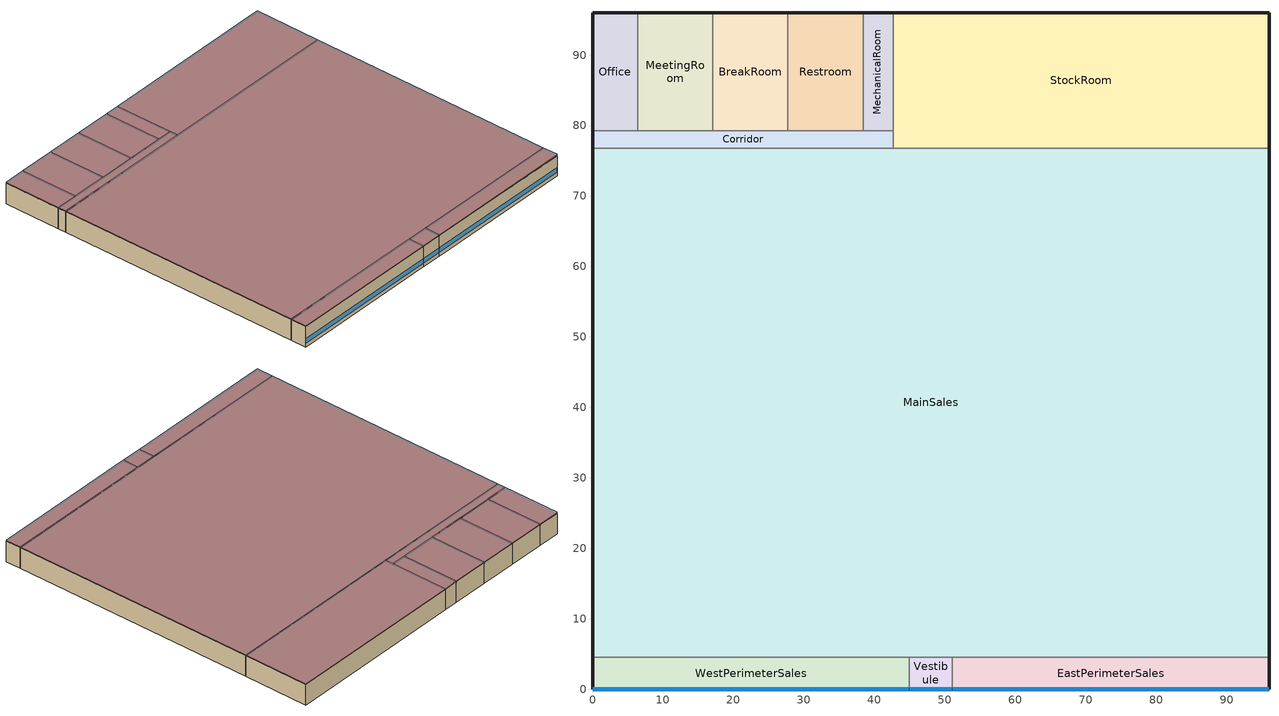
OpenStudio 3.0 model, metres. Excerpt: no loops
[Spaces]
Office
 floor ground: 6.4,96.01 6.4,79.25 0,79.25 0,96.01 z0
 wall outside: 6.4,96.01 0,96.01 0,79.25 z0:6.1
 wall to MeetingRoom: 6.4,79.25 6.4,96.01 z0:6.1
 wall to Corridor: 0,79.25 6.4,79.25 z0:6.1
 roof outside: 6.4,79.25 6.4,96.01 0,96.01 0,79.25 z6.1
BreakRoom
 floor ground: 27.74,96.01 27.74,79.25 17.07,79.25 17.07,96.01 z0
 wall outside: 27.74,96.01 17.07,96.01 z0:6.1
 wall to Corridor: 17.07,79.25 27.74,79.25 z0:6.1
 wall to MeetingRoom: 17.07,96.01 17.07,79.25 z0:6.1
 wall to Restroom: 27.74,79.25 27.74,96.01 z0:6.1
 roof outside: 27.74,79.25 27.74,96.01 17.07,96.01 17.07,79.25 z6.1
WestPerimeterSales
 floor ground: 44.96,4.57 44.96,0 0,0 0,4.57 z0
 wall outside: 0,4.57 0,0 44.96,0 z0:6.1
 wall to MainSales: 44.96,4.57 0,4.57 z0:6.1
 wall to Vestibule: 44.96,0 44.96,4.57 z0:6.1
 window: 0.05,0 44.91,0 z1.1:2.45
 roof outside: 44.96,0 44.96,4.57 0,4.57 0,0 z6.1
Corridor
 floor ground: 42.67,79.25 42.67,76.81 0,76.81 0,79.25 z0
 wall outside: 0,79.25 0,76.81 z0:6.1
 wall to StockRoom: 42.67,76.81 42.67,79.25 z0:6.1
 wall to MainSales: 0,76.81 42.67,76.81 z0:6.1
 wall to MeetingRoom: 17.07,79.25 6.4,79.25 z0:6.1
 wall to Restroom: 38.4,79.25 27.74,79.25 z0:6.1
 wall to MechanicalRoom: 42.67,79.25 38.4,79.25 z0:6.1
 roof outside: 42.67,76.81 42.67,79.25 0,79.25 0,76.81 z6.1
EastPerimeterSales
 floor ground: 96.01,4.57 96.01,0 51.05,0 51.05,4.57 z0
 wall outside: 51.05,0 96.01,0 96.01,4.57 z0:6.1
 wall to MainSales: 96.01,4.57 51.05,4.57 z0:6.1
 wall to Vestibule: 51.05,4.57 51.05,0 z0:6.1
 window: 51.1,0 95.96,0 z1.1:2.45
 roof outside: 96.01,0 96.01,4.57 51.05,4.57 51.05,0 z6.1
Vestibule
 floor ground: 51.05,4.57 51.05,0 44.96,0 44.96,4.57 z0
 wall outside: 44.96,0 51.05,0 z0:6.1
 wall to MainSales: 51.05,4.57 44.96,4.57 z0:6.1
 window: 45.01,0 51,0 z1.1:2.45
 roof outside: 51.05,0 51.05,4.57 44.96,4.57 44.96,0 z6.1
StockRoom
 floor ground: 96.01,96.01 96.01,76.81 42.67,76.81 42.67,96.01 z0
 wall outside: 96.01,76.81 96.01,96.01 42.67,96.01 z0:6.1
 wall to MechanicalRoom: 42.67,96.01 42.67,79.25 z0:6.1
 wall to MainSales: 42.67,76.81 96.01,76.81 z0:6.1
 roof outside: 96.01,76.81 96.01,96.01 42.67,96.01 42.67,76.81 z6.1
MainSales
 floor ground: 96.01,76.81 96.01,4.57 0,4.57 0,76.81 z0
 wall outside: 96.01,4.57 96.01,76.81 / 0,76.81 0,4.57 z0:6.1
 roof outside: 96.01,4.57 96.01,76.81 0,76.81 0,4.57 z6.1
MeetingRoom
 floor ground: 17.07,96.01 17.07,79.25 6.4,79.25 6.4,96.01 z0
 wall outside: 17.07,96.01 6.4,96.01 z0:6.1
 roof outside: 17.07,79.25 17.07,96.01 6.4,96.01 6.4,79.25 z6.1
Restroom
 floor ground: 38.4,96.01 38.4,79.25 27.74,79.25 27.74,96.01 z0
 wall outside: 38.4,96.01 27.74,96.01 z0:6.1
 wall to MechanicalRoom: 38.4,79.25 38.4,96.01 z0:6.1
 roof outside: 38.4,79.25 38.4,96.01 27.74,96.01 27.74,79.25 z6.1
MechanicalRoom
 floor ground: 42.67,96.01 42.67,79.25 38.4,79.25 38.4,96.01 z0
 wall outside: 42.67,96.01 38.4,96.01 z0:6.1
 roof outside: 42.67,79.25 42.67,96.01 38.4,96.01 38.4,79.25 z6.1
shading: 6.4,79.25 6.4,96.01 0,96.01 0,79.25 z6.4; 27.74,79.25 27.74,96.01 17.07,96.01 17.07,79.25 z6.4; 44.96,0 44.96,4.57 0,4.57 0,0 z6.4; 96.01,4.57 96.01,76.81 0,76.81 0,4.57 z6.4; 51.05,0 51.05,4.57 44.96,4.57 44.96,0 z6.4; 42.67,76.81 42.67,79.25 0,79.25 0,76.81 z6.4; 96.01,0 96.01,4.57 51.05,4.57 51.05,0 z6.4; 17.07,79.25 17.07,96.01 6.4,96.01 6.4,79.25 z6.4; 96.01,76.81 96.01,96.01 42.67,96.01 42.67,76.81 z6.4; 38.4,79.25 38.4,96.01 27.74,96.01 27.74,79.25 z6.4; 42.67,79.25 42.67,96.01 38.4,96.01 38.4,79.25 z6.4
[Site]
Atlanta Hartsfield Intl Ap_GA_USA: Latitude {deg}=33.63; Longitude {deg}=-84.43; Time Zone {hr}=-5; Elevation {m}=308; Terrain=City
[Building]
Retail_100k_Baseline: North Axis {deg}=0; Default Construction Set=Res NREL ZNE Ready 2017 - Retail - ASHRAE 169-2013-3A; Standards Building Type=Retail
[ClimateZones]
Climate Zone Institution Name 1=ASHRAE; Climate Zone Document Name 1=ANSI/ASHRAE Standard 169; Climate Zone Document Year 1=2006; Climate Zone Value 1=3A; Climate Zone Institution Name 2=CEC; Climate Zone Document Name 2=California Climate Zone Descriptions; Climate Zone Document Year 2=1995
[Site:WaterMainsTemperature]
Calculation Method=Correlation; Annual Average Outdoor Air Temperature {C}=16.6; Maximum Difference In Monthly Average Outdoor Air Temperatures {deltaC}=22.5
[SizingPeriod:DesignDay] Barometric Pressure {Pa}=97679; Sky Clearness=0; Rain Indicator=0; Snow Indicator=0; Day of Month=21; Daylight Saving Time Indicator=0; Humidity Indicating Type=Wetbulb; Dry-Bulb Temperature Range Modifier Type=DefaultMultipliers
Name | Maximum Dry-Bulb Temperature {C} | Daily Dry-Bulb Temperature Range {deltaC} | Humidity Indicating Conditions at Maximum Dry-Bulb | Wind Speed {m/s} | Wind Direction {deg} | Month | Day Type | Solar Model Indicator | ASHRAE Taub | ASHRAE Taud
Atlanta Hartsfield Intl Ap Ann Clg .4% Condns DB=>MWB 1 | 34.4 | 9.5 | 23.5 | 4 | 300 | 7 | SummerDesignDay | ASHRAETau | 0.556 | 1.779
Atlanta Hartsfield Intl Ap Ann Clg .4% Condns WB=>MDB 1 | 31.2 | 9.5 | 25.1 | 4 | 300 | 7 | SummerDesignDay | ASHRAETau | 0.556 | 1.779
Atlanta Hartsfield Intl Ap Ann Htg 99.6% Condns DB 1 | -6.3 | 0 | -6.3 | 5.3 | 320 | 1 | WinterDesignDay | ASHRAEClearSky
[Site:GroundTemperature:BuildingSurface]
19.527, 19.502, 19.536, 19.598, 20.002, 21.64, 22.225, 22.375, 21.449, 20.121, 19.802, 19.633
[DefaultConstructionSet]
Res NREL ZNE Ready 2017 - Retail - ASHRAE 169-2013-3A: Default Exterior Surface Constructions=Default Surface Constructions 1; Default Interior Surface Constructions=Default Surface Constructions 2; Default Ground Contact Surface Constructions=Default Surface Constructions 3; Default Exterior SubSurface Constructions=Default Sub Surface Constructions 1; Default Interior SubSurface Constructions=Default Sub Surface Constructions 2; Interior Partition Construction=Typical Interior Partition
[DefaultSurfaceConstructions]
Name | Wall Construction | Roof Ceiling Construction | Floor Construction
Default Surface Constructions 1 | Typical Insulated Steel Framed Exterior Wall R-12.99 | Typical IEAD Roof R-25.64
Default Surface Constructions 2 | Typical Interior Wall | Typical Interior Ceiling | Typical Interior Floor
Default Surface Constructions 3 |  |  | Typical Insulated Carpeted 8in Slab Floor
[Construction]
Typical Insulated Steel Framed Exterior Wall R-12.99: 25mm Stucco, 5/8 in. Gypsum Board, Typical Insulation R-10.81, 5/8 in. Gypsum Board
Typical IEAD Roof R-25.64: Roof Membrane, Typical Insulation R-24.52, Metal Roof Surface
Typical Interior Floor: 100mm Normalweight concrete floor, CP02 CARPET PAD
Typical Interior Wall: G01 13mm gypsum board, G01 13mm gypsum board
Typical Interior Ceiling: CP02 CARPET PAD, 100mm Normalweight concrete floor
Typical Insulated Carpeted 8in Slab Floor: 8 in. Normalweight Concrete Floor, Typical Carpet Pad
U 0.42 SHGC 0.25 Simple Glazing Window U-0.42 SHGC 0.25: U 0.42 SHGC 0.25 Simple Glazing U-0.65 SHGC 0.25
U 0.54 SHGC 0.23 Simple Glazing Window U-0.54 SHGC 0.23: U 0.54 SHGC 0.23 Simple Glazing U-1.0 SHGC 0.23
Typical Insulated Metal Door R-2.7: F08 Metal surface, Typical Insulation R-1.85
Typical Overhead Door R-2.7: Typical Insulation R-1.85 1
Typical Interior Window: Clear 3mm
Typical Interior Door; Typical Interior Partition: G05 25mm wood
InteriorFurnishings 1: Std Wood 6inch 1
[Material]
Name | Roughness | Thickness {m} | Conductivity {W/m-K} | Density {kg/m3} | Specific Heat {J/kg-K} | Thermal Absorptance | Solar Absorptance | Visible Absorptance
25mm Stucco | Smooth | 0.0254 | 0.72 | 1856 | 840 | 0.9 | 0.7 | 0.7
5/8 in. Gypsum Board | MediumSmooth | 0.0159 | 0.16 | 800 | 1090 | 0.9 | 0.7 | 0.7
Roof Membrane | VeryRough | 0.0095 | 0.16 | 1121.29 | 1460 | 0.9 | 0.7 | 0.7
Metal Roof Surface; F08 Metal surface | Smooth | 0.0008 | 45.28 | 7824 | 500 | 0.9 | 0.7 | 0.7
100mm Normalweight concrete floor | MediumRough | 0.1016 | 2.31045 | 2322 | 832.557 |  | 0 | 0
G01 13mm gypsum board | Smooth | 0.0127 | 0.160031 | 800.001 | 1090.73 | 0.9 | 0.7 | 0.5
8 in. Normalweight Concrete Floor | MediumRough | 0.2032 | 2.31 | 2322 | 832 | 0.9 | 0.7 | 0.7
G05 25mm wood | MediumSmooth | 0.0254 | 0.15 | 608 | 1630 | 0.9 | 0.5 | 0.5
Std Wood 6inch 1 | MediumSmooth | 0.15 | 0.12 | 540 | 1210 | 0.9 | 0.7 | 0.7
[Material:NoMass] Roughness=Smooth; Thermal Absorptance=0.9; Solar Absorptance=0.7
Name | Thermal Resistance {m2-K/W} | Visible Absorptance
Typical Insulation R-10.81 | 1.90342 | 0.7
Typical Insulation R-24.52 | 4.31889 | 0.7
CP02 CARPET PAD; Typical Carpet Pad | 0.21648 | 0.8
Typical Insulation R-1.85 | 0.326262 | 0.7
Typical Insulation R-1.85 1 | 0.32628 | 0.7
[DefaultSubSurfaceConstructions]
Name | Fixed Window Construction | Operable Window Construction | Door Construction | Overhead Door Construction | Tubular Daylight Dome Construction | Tubular Daylight Diffuser Construction
Default Sub Surface Constructions 1 | U 0.42 SHGC 0.25 Simple Glazing Window U-0.42 SHGC 0.25 | U 0.54 SHGC 0.23 Simple Glazing Window U-0.54 SHGC 0.23 | Typical Insulated Metal Door R-2.7 | Typical Overhead Door R-2.7 | Typical Interior Window | Typical Interior Window
Default Sub Surface Constructions 2 | Typical Interior Window | Typical Interior Window | Typical Interior Door
[WindowMaterial:SimpleGlazingSystem]
Name | U-Factor {W/m2-K} | Solar Heat Gain Coefficient | Visible Transmittance
U 0.42 SHGC 0.25 Simple Glazing U-0.65 SHGC 0.25 | 3.70897 | 0.25 | 0.275
U 0.54 SHGC 0.23 Simple Glazing U-1.0 SHGC 0.23 | 5.66777 | 0.23 | 0.253
[WindowMaterial:Glazing]
Clear 3mm: Optical Data Type=SpectralAverage; Thickness {m}=0.003; Solar Transmittance at Normal Incidence=0.837; Front Side Solar Reflectance at Normal Incidence=0.075; Back Side Solar Reflectance at Normal Incidence=0.075; Visible Transmittance at Normal Incidence=0.898; Front Side Visible Reflectance at Normal Incidence=0.081; Back Side Visible Reflectance at Normal Incidence=0.081; Infrared Transmittance at Normal Incidence=0; Front Side Infrared Hemispherical Emissivity=0.84; Back Side Infrared Hemispherical Emissivity=0.84; Conductivity {W/m-K}=0.9; Dirt Correction Factor for Solar and Visible Transmittance=1; Solar Diffusing=No
[ThermalZone] Multiplier=1; Use Ideal Air Loads=No
Name | Volume {m3} | Thermostat | Primary Daylighting Control | Fraction of Zone Controlled by Primary Daylighting Control | Secondary Daylighting Control | Fraction of Zone Controlled by Secondary Daylighting Control
Office Thermal Zone | 654.1192 | Closed_Office - NREL ZNE Ready 2017 Thermostat
BreakRoom Thermal Zone | 1090.2 | Break_Room - NREL ZNE Ready 2017 Thermostat
WestPerimeterSales Thermal Zone | 1253.02 | Point_of_Sale - NREL ZNE Ready 2017 Thermostat | WestPerimeterSales Daylt Sensor 1 | 0.537 | WestPerimeterSales Daylt Sensor 2 | 0.462
Corridor Thermal Zone | 634.2974 | Back_Space - NREL ZNE Ready 2017 Thermostat 1
EastPerimeterSales Thermal Zone | 1253.02 | Front_Retail - NREL ZNE Ready 2017 Thermostat | EastPerimeterSales Daylt Sensor 1 | 0.537 | EastPerimeterSales Daylt Sensor 2 | 0.462
Vestibule Thermal Zone | 169.9011 | Entry - NREL ZNE Ready 2017 Thermostat
StockRoom Thermal Zone | 6243.86 | Back_Space - NREL ZNE Ready 2017 Thermostat
MainSales Thermal Zone | 42279.9 | Core_Retail - NREL ZNE Ready 2017 Thermostat
MeetingRoom Thermal Zone | 1090.2 | Conference - NREL ZNE Ready 2017 Thermostat
Restroom Thermal Zone | 1090.2 | Office_Restroom - NREL ZNE Ready 2017 Thermostat
MechanicalRoom Thermal Zone | 436.0794 | Mechanical_Room - NREL ZNE Ready 2017 Thermostat
[Space] Building Story=Building Story 1
Name | Space Type | Thermal Zone
Office | Closed_Office - NREL ZNE Ready 2017 | Office Thermal Zone
BreakRoom | Break_Room - NREL ZNE Ready 2017 | BreakRoom Thermal Zone
WestPerimeterSales | Point_of_Sale - NREL ZNE Ready 2017 | WestPerimeterSales Thermal Zone
Corridor | Back_Space - NREL ZNE Ready 2017 | Corridor Thermal Zone
EastPerimeterSales | Front_Retail - NREL ZNE Ready 2017 | EastPerimeterSales Thermal Zone
Vestibule | Entry - NREL ZNE Ready 2017 | Vestibule Thermal Zone
StockRoom | Back_Space - NREL ZNE Ready 2017 | StockRoom Thermal Zone
MainSales | Core_Retail - NREL ZNE Ready 2017 | MainSales Thermal Zone
MeetingRoom | Conference - NREL ZNE Ready 2017 | MeetingRoom Thermal Zone
Restroom | Office_Restroom - NREL ZNE Ready 2017 | Restroom Thermal Zone
MechanicalRoom | Mechanical_Room - NREL ZNE Ready 2017 | MechanicalRoom Thermal Zone
[SpaceType] Standards Template=90.1-2013
Name | Default Schedule Set | Design Specification Outdoor Air Object | Standards Building Type | Standards Space Type
Core_Retail - NREL ZNE Ready 2017 | Core_Retail Schedule Set | Core_Retail Ventilation | Retail | Core_Retail
Entry - NREL ZNE Ready 2017 | Entry Schedule Set | Entry Ventilation | Retail | Entry
Front_Retail - NREL ZNE Ready 2017 | Front_Retail Schedule Set | Front_Retail Ventilation | Retail | Front_Retail
Point_of_Sale - NREL ZNE Ready 2017 | Point_of_Sale Schedule Set | Point_of_Sale Ventilation | Retail | Point_of_Sale
Back_Space - NREL ZNE Ready 2017 | Back_Space Schedule Set | Back_Space Ventilation | Retail | Back_Space
Break_Room - NREL ZNE Ready 2017 | Break_Room Schedule Set | Break_Room Ventilation | Office | BreakRoom
Closed_Office - NREL ZNE Ready 2017 | Closed_Office Schedule Set | Closed_Office Ventilation | Office | ClosedOffice
Conference - NREL ZNE Ready 2017 | Conference Schedule Set | Conference Ventilation | Office | Conference
Office_Restroom - NREL ZNE Ready 2017 | Office_Restroom Schedule Set | Office_Restroom Ventilation | Office | Restroom
Mechanical_Room - NREL ZNE Ready 2017 | Mechanical_Room Schedule Set | Mechanical_Room Ventilation | Office | Elec/MechRoom
[BuildingStory]
Building Story 1: Nominal Z Coordinate {m}=0
[People:Definition] Number of People Calculation Method=People/Area; Fraction Radiant=0.3
Name | People per Space Floor Area {person/m2}
Front_Retail People Definition; Back_Space People Definition; Core_Retail People Definition; Entry People Definition; Point_of_Sale People Definition | 0.161459
Closed_Office People Definition | 0.0511286
Break_Room People Definition; Conference People Definition | 0.538196
Office_Restroom People Definition | 0.107639
[People] Work Efficiency Schedule=Work Efficiency Schedule; Clothing Insulation Schedule=Clothing Schedule; Air Velocity Schedule=Air Velocity Schedule; Multiplier=1
Name | People Definition | Space or SpaceType
Front_Retail People | Front_Retail People Definition | Front_Retail - NREL ZNE Ready 2017
Back_Space People | Back_Space People Definition | Back_Space - NREL ZNE Ready 2017
Core_Retail People | Core_Retail People Definition | Core_Retail - NREL ZNE Ready 2017
Closed_Office People | Closed_Office People Definition | Closed_Office - NREL ZNE Ready 2017
Entry People | Entry People Definition | Entry - NREL ZNE Ready 2017
Point_of_Sale People | Point_of_Sale People Definition | Point_of_Sale - NREL ZNE Ready 2017
Break_Room People | Break_Room People Definition | Break_Room - NREL ZNE Ready 2017
Office_Restroom People | Office_Restroom People Definition | Office_Restroom - NREL ZNE Ready 2017
Conference People | Conference People Definition | Conference - NREL ZNE Ready 2017
[Lights:Definition] Design Level Calculation Method=Watts/Area; Fraction Visible=0.2
Name | Watts per Space Floor Area {W/m2} | Fraction Radiant | Return Air Fraction
Front_Retail Lights Definition; Core_Retail Lights Definition; Point_of_Sale Lights Definition | 5.38196 | 0.7 | 0
Back_Space Lights Definition | 3.22917 | 0.7 | 0
Closed_Office Lights Definition; Conference Lights Definition | 3.22917 | 0.4 | 0.4
Entry Lights Definition | 4.30556 | 0.7 | 0
Break_Room Lights Definition | 5.92015 | 0.4 | 0.4
Office_Restroom Lights Definition | 4.30556 | 0.4 | 0.4
Mechanical_Room Lights Definition | 3.44445 | 0.4 | 0.4
[Lights]
Name | Lights Definition | Space or SpaceType | Fraction Replaceable
Front_Retail Lights | Front_Retail Lights Definition | Front_Retail - NREL ZNE Ready 2017 | 1
Back_Space Lights | Back_Space Lights Definition | Back_Space - NREL ZNE Ready 2017 | 0
Core_Retail Lights | Core_Retail Lights Definition | Core_Retail - NREL ZNE Ready 2017 | 1
Closed_Office Lights | Closed_Office Lights Definition | Closed_Office - NREL ZNE Ready 2017 | 0
Entry Lights | Entry Lights Definition | Entry - NREL ZNE Ready 2017 | 0
Point_of_Sale Lights | Point_of_Sale Lights Definition | Point_of_Sale - NREL ZNE Ready 2017 | 1
Break_Room Lights | Break_Room Lights Definition | Break_Room - NREL ZNE Ready 2017 | 0
Office_Restroom Lights | Office_Restroom Lights Definition | Office_Restroom - NREL ZNE Ready 2017 | 0
Conference Lights | Conference Lights Definition | Conference - NREL ZNE Ready 2017 | 0
Mechanical_Room Lights | Mechanical_Room Lights Definition | Mechanical_Room - NREL ZNE Ready 2017 | 0
[ElectricEquipment:Definition] Design Level Calculation Method=Watts/Area; Fraction Latent=0; Fraction Radiant=0.5; Fraction Lost=0
Name | Watts per Space Floor Area {W/m2}
Front_Retail Elec Equip Definition; Core_Retail Elec Equip Definition; Entry Elec Equip Definition | 3.22917
Back_Space Elec Equip Definition | 8.07293
Closed_Office Elec Equip Definition | 6.8889
Point_of_Sale Elec Equip Definition | 21.5278
Break_Room Elec Equip Definition | 48.007
Office_Restroom Elec Equip Definition | 0.753474
Conference Elec Equip Definition | 3.98265
Mechanical_Room Elec Equip Definition | 2.90626
[ElectricEquipment]
Name | Electric Equipment Definition | Space or SpaceType
Front_Retail Elec Equip | Front_Retail Elec Equip Definition | Front_Retail - NREL ZNE Ready 2017
Back_Space Elec Equip | Back_Space Elec Equip Definition | Back_Space - NREL ZNE Ready 2017
Core_Retail Elec Equip | Core_Retail Elec Equip Definition | Core_Retail - NREL ZNE Ready 2017
Closed_Office Elec Equip | Closed_Office Elec Equip Definition | Closed_Office - NREL ZNE Ready 2017
Entry Elec Equip | Entry Elec Equip Definition | Entry - NREL ZNE Ready 2017
Point_of_Sale Elec Equip | Point_of_Sale Elec Equip Definition | Point_of_Sale - NREL ZNE Ready 2017
Break_Room Elec Equip | Break_Room Elec Equip Definition | Break_Room - NREL ZNE Ready 2017
Office_Restroom Elec Equip | Office_Restroom Elec Equip Definition | Office_Restroom - NREL ZNE Ready 2017
Conference Elec Equip | Conference Elec Equip Definition | Conference - NREL ZNE Ready 2017
Mechanical_Room Elec Equip | Mechanical_Room Elec Equip Definition | Mechanical_Room - NREL ZNE Ready 2017
[DesignSpecification:OutdoorAir] Outdoor Air Method=Sum
Name | Outdoor Air Flow per Person {m3/s-person} | Outdoor Air Flow per Floor Area {m3/s-m2} | Outdoor Air Flow Rate {m3/s} | Outdoor Air Flow Air Changes per Hour {1/hr}
Front_Retail Ventilation; Core_Retail Ventilation; Point_of_Sale Ventilation | 0 | 0.0011811 | 0 | 0
Back_Space Ventilation | 0 | 0.0006096 | 0 | 0
Closed_Office Ventilation | 0.00235974 | 0.0003048
Entry Ventilation | 0.00353961 | 0.0006096
Break_Room Ventilation; Conference Ventilation | 0 | 0.0015748 | 0 | 0
Office_Restroom Ventilation |  | 0.0003048
Mechanical_Room Ventilation |  | 0.0006096
[DefaultScheduleSet]
Name | Number of People Schedule | People Activity Level Schedule | Lighting Schedule | Electric Equipment Schedule | Infiltration Schedule
Front_Retail Schedule Set; Core_Retail Schedule Set; Point_of_Sale Schedule Set | RetailStandalone BLDG_OCC_SCH_2010 | RetailStandalone ACTIVITY_SCH | RetailStandalone BLDG_LIGHT_SCH_2013 | RetailStandalone BLDG_EQUIP_SCH | RetailStandalone INFIL_SCH_PNNL
Back_Space Schedule Set | RetailStandalone BLDG_OCC_SCH_2010 | RetailStandalone ACTIVITY_SCH | RetailStandalone BLDG_LIGHT_BACK_SCH_2013 | RetailStandalone BLDG_EQUIP_SCH | RetailStandalone INFIL_SCH_PNNL
Closed_Office Schedule Set; Break_Room Schedule Set; Office_Restroom Schedule Set; Conference Schedule Set; Mechanical_Room Schedule Set | OfficeLarge BLDG_OCC_SCH | OfficeMedium ACTIVITY_SCH | OfficeLarge BLDG_LIGHT_SCH_2013 | OfficeLarge BLDG_EQUIP_SCH | OfficeLarge INFIL_SCH_PNNL
Entry Schedule Set | RetailStandalone BLDG_OCC_SCH_2010 | RetailStandalone ACTIVITY_SCH | RetailStandalone BLDG_LIGHT_ENTRY_SCH_2013 | RetailStandalone BLDG_EQUIP_SCH | RetailStandalone INFIL_SCH_PNNL
[SpaceInfiltration:DesignFlowRate] Schedule=Always On Discrete; Design Flow Rate Calculation Method=Flow/ExteriorArea; Constant Term Coefficient=0; Temperature Term Coefficient=0; Velocity Term Coefficient=0.224; Velocity Squared Term Coefficient=0
Name | Space or SpaceType | Flow per Exterior Surface Area {m3/s-m2}
BreakRoom Infiltration | BreakRoom | 7.59431e-05
Corridor Infiltration | Corridor | 3.55983e-05
EastPerimeterSales Infiltration | EastPerimeterSales | 0.000169438
MainSales Infiltration | MainSales | 3.20886e-05
MechanicalRoom Infiltration | MechanicalRoom | 7.59431e-05
MeetingRoom Infiltration | MeetingRoom | 7.59431e-05
Office Infiltration | Office | 0.000161823
Restroom Infiltration | Restroom | 7.59431e-05
StockRoom Infiltration | StockRoom | 8.5878e-05
Vestibule Infiltration | Vestibule | 0.000162735
WestPerimeterSales Infiltration | WestPerimeterSales | 0.000169438
[Exterior:Lights:Definition]
Name | Design Level {W}
Parking Areas and Drives Def (W/ft^2) | 0.06
Building Facades Def (W/ft^2) | 0.05
Main Entries Def (W/ft); Other Doors Def (W/ft) | 21
[Exterior:Lights] Control Option=AstronomicalClock
Name | Exterior Lights Definition | Schedule | Multiplier
Parking Areas and Drives | Parking Areas and Drives Def (W/ft^2) | Schedule Ruleset 2 | 142217
Building Facades | Building Facades Def (W/ft^2) | Schedule Ruleset 1 | 25200
Main Entries | Main Entries Def (W/ft) | Schedule Ruleset 2 | 12.32
Other Doors | Other Doors Def (W/ft) | Schedule Ruleset 2 | 113.4273
[Daylighting:Control] Position X-Coordinate {m}=22.479; Position Z-Coordinate {m}=0.762; Lighting Control Type=Stepped; Minimum Input Power Fraction for Continuous Dimming Control=0.3; Minimum Light Output Fraction for Continuous Dimming Control=0.2; Number of Stepped Control Steps=3; Probability Lighting will be Reset When Needed in Manual Stepped Control=1; Maximum Allowable Discomfort Glare Index=22
Name | Space | Position Y-Coordinate {m} | Illuminance Setpoint {lux}
EastPerimeterSales Daylt Sensor 1 | EastPerimeterSales | 1.61997 | 550
EastPerimeterSales Daylt Sensor 2 | EastPerimeterSales | 3.264485 | 550
WestPerimeterSales Daylt Sensor 1 | WestPerimeterSales | 1.61997 | 375
WestPerimeterSales Daylt Sensor 2 | WestPerimeterSales | 3.264485 | 375
[InternalMass:Definition]
Internal Mass Definition 2: Construction=InteriorFurnishings 1; Design Level Calculation Method=SurfaceArea/Area; Surface Area per Space Floor Area=2
[ThermostatSetpoint:DualSetpoint]
Name | Heating Setpoint Temperature Schedule | Cooling Setpoint Temperature Schedule
Front_Retail - NREL ZNE Ready 2017 Thermostat; Back_Space - NREL ZNE Ready 2017 Thermostat; Back_Space - NREL ZNE Ready 2017 Thermostat 1; Point_of_Sale - NREL ZNE Ready 2017 Thermostat | RetailStandalone HTGSETP_SCH_NO_OPTIMUM | RetailStandalone CLGSETP_SCH_NO_SETBACK
Core_Retail - NREL ZNE Ready 2017 Thermostat | RetailStandalone HTGSETP_SCH_YES_OPTIMUM | RetailStandalone CLGSETP_SCH_YES_OPTIMUM
Closed_Office - NREL ZNE Ready 2017 Thermostat; Break_Room - NREL ZNE Ready 2017 Thermostat; Office_Restroom - NREL ZNE Ready 2017 Thermostat; Conference - NREL ZNE Ready 2017 Thermostat; Mechanical_Room - NREL ZNE Ready 2017 Thermostat | OfficeLarge HTGSETP_SCH_YES_OPTIMUM | OfficeLarge CLGSETP_SCH_NO_SETBACK
Entry - NREL ZNE Ready 2017 Thermostat | RetailStandalone HTGSETP_SCH_NO_OPTIMUM | RetailStandalone FRONT_ENTRY_COOLING
[AvailabilityManager:NightCycle]
Availability Manager Night Cycle 1: Applicability Schedule=Always On Discrete; Control Type=CycleOnAny; Thermostat Tolerance {deltaC}=1; Cycling Run Time {s}=3600
[HeatExchanger:AirToAir:SensibleAndLatent]
11 Zone DOAS ERV: Availability Schedule=Always On Discrete; Nominal Supply Air Flow Rate {m3/s}=autosize; Sensible Effectiveness at 100% Heating Air Flow=0.75; Latent Effectiveness at 100% Heating Air Flow=0.74; Sensible Effectiveness at 75% Heating Air Flow=0.79; Latent Effectiveness at 75% Heating Air Flow=0.79; Sensible Effectiveness at 100% Cooling Air Flow=0.75; Latent Effectiveness at 100% Cooling Air Flow=0.74; Sensible Effectiveness at 75% Cooling Air Flow=0.78; Latent Effectiveness at 75% Cooling Air Flow=0.78; Nominal Electric Power {W}=6641.25; Supply Air Outlet Temperature Control=No; Heat Exchanger Type=Rotary; Frost Control Type=ExhaustOnly; Threshold Temperature {C}=-23.3; Initial Defrost Time Fraction=0.167; Rate of Defrost Time Fraction Increase {1/K}=1.44; Economizer Lockout=Yes
[SetpointManager:OutdoorAirPretreat]
Setpoint Manager Outdoor Air Pretreat 1: Minimum Setpoint Temperature {C}=-99; Maximum Setpoint Temperature {C}=99; Minimum Setpoint Humidity Ratio {kgWater/kgDryAir}=1e-05; Maximum Setpoint Humidity Ratio {kgWater/kgDryAir}=1
[EnergyManagementSystem:Sensor]
OAT: Output Variable or Output Meter Index Key=Environment; Output Variable or Output Meter=Site Outdoor Air Drybulb Temperature
[EnergyManagementSystem:Actuator] Actuated Component Type=Schedule:Year; Actuated Component Control Type=Schedule Value
Name | Actuated Component
SYS11ZoneDOASHtgSch0 | OfficeLarge HTGSETP_SCH_YES_OPTIMUM
SYS11ZoneDOASClgSch0 | OfficeLarge CLGSETP_SCH_NO_SETBACK
SYS11ZoneDOASHtgSch1; SYS11ZoneDOASHtgSch3 | RetailStandalone HTGSETP_SCH_NO_OPTIMUM
SYS11ZoneDOASClgSch1 | RetailStandalone CLGSETP_SCH_NO_SETBACK
SYS11ZoneDOASHtgSch2 | RetailStandalone HTGSETP_SCH_YES_OPTIMUM
SYS11ZoneDOASClgSch2 | RetailStandalone CLGSETP_SCH_YES_OPTIMUM
SYS11ZoneDOASClgSch3 | RetailStandalone FRONT_ENTRY_COOLING
[EnergyManagementSystem:Program]
SYS11ZoneDOASOptimumStartProg0: IF DaylightSavings==0 && DayOfWeek>1 && Hour==5 && OAT<23.9 && OAT>1.7; SET SYS11ZoneDOASClgSch0 = 29.4; SET SYS11ZoneDOASHtgSch0 = 15.6; ELSEIF DaylightSavings==0 && DayOfWeek==1 && Hour==7 && OAT<23.9 && OAT>1.7; SET SYS11ZoneDOASClgSch0 = 29.4; SET SYS11ZoneDOASHtgSch0 = 15.6; ELSEIF DaylightSavings==1 && DayOfWeek>1 && Hour==4 && OAT<23.9 && OAT>1.7; SET SYS11ZoneDOASClgSch0 = 29.4; SET SYS11ZoneDOASHtgSch0 = 15.6; ELSEIF DaylightSavings==1 && DayOfWeek==1 && Hour==6 && OAT<23.9 && OAT>1.7; SET SYS11ZoneDOASClgSch0 = 29.4; SET SYS11ZoneDOASHtgSch0 = 15.6; ELSE; SET SYS11ZoneDOASClgSch0 = NULL; SET SYS11ZoneDOASHtgSch0 = NULL; ENDIF
SYS11ZoneDOASOptimumStartProg1: IF DaylightSavings==0 && DayOfWeek>1 && Hour==5 && OAT<23.9 && OAT>1.7; SET SYS11ZoneDOASClgSch1 = 29.4; SET SYS11ZoneDOASHtgSch1 = 15.6; ELSEIF DaylightSavings==0 && DayOfWeek==1 && Hour==7 && OAT<23.9 && OAT>1.7; SET SYS11ZoneDOASClgSch1 = 29.4; SET SYS11ZoneDOASHtgSch1 = 15.6; ELSEIF DaylightSavings==1 && DayOfWeek>1 && Hour==4 && OAT<23.9 && OAT>1.7; SET SYS11ZoneDOASClgSch1 = 29.4; SET SYS11ZoneDOASHtgSch1 = 15.6; ELSEIF DaylightSavings==1 && DayOfWeek==1 && Hour==6 && OAT<23.9 && OAT>1.7; SET SYS11ZoneDOASClgSch1 = 29.4; SET SYS11ZoneDOASHtgSch1 = 15.6; ELSE; SET SYS11ZoneDOASClgSch1 = NULL; SET SYS11ZoneDOASHtgSch1 = NULL; ENDIF
SYS11ZoneDOASOptimumStartProg2: IF DaylightSavings==0 && DayOfWeek>1 && Hour==5 && OAT<23.9 && OAT>1.7; SET SYS11ZoneDOASClgSch2 = 29.4; SET SYS11ZoneDOASHtgSch2 = 15.6; ELSEIF DaylightSavings==0 && DayOfWeek==1 && Hour==7 && OAT<23.9 && OAT>1.7; SET SYS11ZoneDOASClgSch2 = 29.4; SET SYS11ZoneDOASHtgSch2 = 15.6; ELSEIF DaylightSavings==1 && DayOfWeek>1 && Hour==4 && OAT<23.9 && OAT>1.7; SET SYS11ZoneDOASClgSch2 = 29.4; SET SYS11ZoneDOASHtgSch2 = 15.6; ELSEIF DaylightSavings==1 && DayOfWeek==1 && Hour==6 && OAT<23.9 && OAT>1.7; SET SYS11ZoneDOASClgSch2 = 29.4; SET SYS11ZoneDOASHtgSch2 = 15.6; ELSE; SET SYS11ZoneDOASClgSch2 = NULL; SET SYS11ZoneDOASHtgSch2 = NULL; ENDIF
SYS11ZoneDOASOptimumStartProg3: IF DaylightSavings==0 && DayOfWeek>1 && Hour==5 && OAT<23.9 && OAT>1.7; SET SYS11ZoneDOASClgSch3 = 29.4; SET SYS11ZoneDOASHtgSch3 = 15.6; ELSEIF DaylightSavings==0 && DayOfWeek==1 && Hour==7 && OAT<23.9 && OAT>1.7; SET SYS11ZoneDOASClgSch3 = 29.4; SET SYS11ZoneDOASHtgSch3 = 15.6; ELSEIF DaylightSavings==1 && DayOfWeek>1 && Hour==4 && OAT<23.9 && OAT>1.7; SET SYS11ZoneDOASClgSch3 = 29.4; SET SYS11ZoneDOASHtgSch3 = 15.6; ELSEIF DaylightSavings==1 && DayOfWeek==1 && Hour==6 && OAT<23.9 && OAT>1.7; SET SYS11ZoneDOASClgSch3 = 29.4; SET SYS11ZoneDOASHtgSch3 = 15.6; ELSE; SET SYS11ZoneDOASClgSch3 = NULL; SET SYS11ZoneDOASHtgSch3 = NULL; ENDIF
[EnergyManagementSystem:ProgramCallingManager]
SYS11ZoneDOASOptimumStartCallingManager0: BeginTimestepBeforePredictor; SYS11ZoneDOASOptimumStartProg0
SYS11ZoneDOASOptimumStartCallingManager1: BeginTimestepBeforePredictor; SYS11ZoneDOASOptimumStartProg1
SYS11ZoneDOASOptimumStartCallingManager2: BeginTimestepBeforePredictor; SYS11ZoneDOASOptimumStartProg2
SYS11ZoneDOASOptimumStartCallingManager3: BeginTimestepBeforePredictor; SYS11ZoneDOASOptimumStartProg3
[InternalMass] Internal Mass Definition=Internal Mass Definition 2; Multiplier=1
Name | Space or SpaceType
Office Mass | Office
BreakRoom Mass | BreakRoom
StockRoom Mass | StockRoom
EastPerimeterSales Mass | EastPerimeterSales
Corridor Mass | Corridor
WestPerimeterSales Mass | WestPerimeterSales
MainSales Mass | MainSales
MeetingRoom Mass | MeetingRoom
Restroom Mass | Restroom
MechanicalRoom Mass | MechanicalRoom
[ElectricLoadCenter:Inverter:Simple]
Electric Load Center Inverter Simple 1: Inverter Efficiency=0.96
[ElectricLoadCenter:Distribution]
Electric Load Center Distribution 1: Inverter=Electric Load Center Inverter Simple 1
[PhotovoltaicPerformance:Simple] Fraction of Surface Area with Active Solar Cells=0.5; Conversion Efficiency Input Mode=Fixed; Value for Cell Efficiency if Fixed=0.1976
Photovoltaic Performance Simple 1; Photovoltaic Performance Simple 2; Photovoltaic Performance Simple 3; Photovoltaic Performance Simple 4; Photovoltaic Performance Simple 5; Photovoltaic Performance Simple 6; Photovoltaic Performance Simple 7; Photovoltaic Performance Simple 8; Photovoltaic Performance Simple 9; Photovoltaic Performance Simple 10; Photovoltaic Performance Simple 11
[Schedule:Constant]
Always On Discrete: Value=1
[Schedule:Ruleset]
Name | Default Day Schedule | Summer Design Day Schedule | Winter Design Day Schedule
Clothing Schedule | Clothing Schedule Default Winter Clothes
Air Velocity Schedule | Air Velocity Schedule Default
Work Efficiency Schedule | Work Efficiency Schedule Default
RetailStandalone BLDG_OCC_SCH_2010 | RetailStandalone BLDG_OCC_SCH_2010 Default | RetailStandalone BLDG_OCC_SCH_2010 Summer Design Day | RetailStandalone BLDG_OCC_SCH_2010 Winter Design Day
RetailStandalone ACTIVITY_SCH | RetailStandalone ACTIVITY_SCH Default | RetailStandalone ACTIVITY_SCH Summer Design Day | RetailStandalone ACTIVITY_SCH Winter Design Day
RetailStandalone BLDG_LIGHT_SCH_2013 | RetailStandalone BLDG_LIGHT_SCH_2013 Default | RetailStandalone BLDG_LIGHT_SCH_2013 Summer Design Day | RetailStandalone BLDG_LIGHT_SCH_2013 Winter Design Day
RetailStandalone BLDG_EQUIP_SCH | RetailStandalone BLDG_EQUIP_SCH Default | RetailStandalone BLDG_EQUIP_SCH Summer Design Day | RetailStandalone BLDG_EQUIP_SCH Winter Design Day
RetailStandalone INFIL_SCH_PNNL | RetailStandalone INFIL_SCH_PNNL Default | RetailStandalone INFIL_SCH_PNNL Summer Design Day | RetailStandalone INFIL_SCH_PNNL Winter Design Day
RetailStandalone BLDG_LIGHT_BACK_SCH_2013 | RetailStandalone BLDG_LIGHT_BACK_SCH_2013 Default | RetailStandalone BLDG_LIGHT_BACK_SCH_2013 Summer Design Day | RetailStandalone BLDG_LIGHT_BACK_SCH_2013 Winter Design Day
OfficeLarge BLDG_OCC_SCH | OfficeLarge BLDG_OCC_SCH Default | OfficeLarge BLDG_OCC_SCH Summer Design Day | OfficeLarge BLDG_OCC_SCH Winter Design Day
OfficeMedium ACTIVITY_SCH | OfficeMedium ACTIVITY_SCH Default | OfficeMedium ACTIVITY_SCH Summer Design Day | OfficeMedium ACTIVITY_SCH Winter Design Day
OfficeLarge BLDG_LIGHT_SCH_2013 | OfficeLarge BLDG_LIGHT_SCH_2013 Default | OfficeLarge BLDG_LIGHT_SCH_2013 Summer Design Day | OfficeLarge BLDG_LIGHT_SCH_2013 Winter Design Day
OfficeLarge BLDG_EQUIP_SCH | OfficeLarge BLDG_EQUIP_SCH Default | OfficeLarge BLDG_EQUIP_SCH Summer Design Day | OfficeLarge BLDG_EQUIP_SCH Winter Design Day
OfficeLarge INFIL_SCH_PNNL | OfficeLarge INFIL_SCH_PNNL Default | OfficeLarge INFIL_SCH_PNNL Summer Design Day | OfficeLarge INFIL_SCH_PNNL Winter Design Day
RetailStandalone BLDG_LIGHT_ENTRY_SCH_2013 | RetailStandalone BLDG_LIGHT_ENTRY_SCH_2013 Default | RetailStandalone BLDG_LIGHT_ENTRY_SCH_2013 Summer Design Day | RetailStandalone BLDG_LIGHT_ENTRY_SCH_2013 Winter Design Day
Schedule Ruleset 1 | Schedule Day 25
Schedule Ruleset 2 | Schedule Day 26
RetailStandalone HTGSETP_SCH_NO_OPTIMUM | RetailStandalone HTGSETP_SCH_NO_OPTIMUM Default | RetailStandalone HTGSETP_SCH_NO_OPTIMUM Summer Design Day | RetailStandalone HTGSETP_SCH_NO_OPTIMUM Winter Design Day
RetailStandalone CLGSETP_SCH_NO_SETBACK | RetailStandalone CLGSETP_SCH_NO_SETBACK Default | RetailStandalone CLGSETP_SCH_NO_SETBACK Summer Design Day | RetailStandalone CLGSETP_SCH_NO_SETBACK Winter Design Day
RetailStandalone HTGSETP_SCH_YES_OPTIMUM | RetailStandalone HTGSETP_SCH_YES_OPTIMUM Default | RetailStandalone HTGSETP_SCH_YES_OPTIMUM Summer Design Day | RetailStandalone HTGSETP_SCH_YES_OPTIMUM Winter Design Day
RetailStandalone CLGSETP_SCH_YES_OPTIMUM | RetailStandalone CLGSETP_SCH_YES_OPTIMUM Default | RetailStandalone CLGSETP_SCH_YES_OPTIMUM Summer Design Day | RetailStandalone CLGSETP_SCH_YES_OPTIMUM Winter Design Day
OfficeLarge HTGSETP_SCH_YES_OPTIMUM | OfficeLarge HTGSETP_SCH_YES_OPTIMUM Default | OfficeLarge HTGSETP_SCH_YES_OPTIMUM Summer Design Day | OfficeLarge HTGSETP_SCH_YES_OPTIMUM Winter Design Day
OfficeLarge CLGSETP_SCH_NO_SETBACK | OfficeLarge CLGSETP_SCH_NO_SETBACK Default | OfficeLarge CLGSETP_SCH_NO_SETBACK Summer Design Day | OfficeLarge CLGSETP_SCH_NO_SETBACK Winter Design Day
RetailStandalone FRONT_ENTRY_COOLING | RetailStandalone FRONT_ENTRY_COOLING Default | RetailStandalone FRONT_ENTRY_COOLING Summer Design Day | RetailStandalone FRONT_ENTRY_COOLING Winter Design Day
[Schedule:Day]
Clothing Schedule Default Winter Clothes; RetailStandalone BLDG_OCC_SCH_2010 Summer Design Day; RetailStandalone BLDG_LIGHT_SCH_2013 Summer Design Day; RetailStandalone BLDG_EQUIP_SCH Summer Design Day; RetailStandalone BLDG_LIGHT_BACK_SCH_2013 Summer Design Day; OfficeLarge BLDG_LIGHT_SCH_2013 Summer Design Day; OfficeLarge BLDG_EQUIP_SCH Summer Design Day; OfficeLarge INFIL_SCH_PNNL Default; RetailStandalone BLDG_LIGHT_ENTRY_SCH_2013 Summer Design Day: 24, 0, 1
Clothing Schedule Summer Clothes: 24, 0, 0.5
Air Velocity Schedule Default: 24, 0, 0.2
Work Efficiency Schedule Default; RetailStandalone BLDG_OCC_SCH_2010 Winter Design Day; RetailStandalone BLDG_LIGHT_SCH_2013 Winter Design Day; RetailStandalone BLDG_EQUIP_SCH Winter Design Day; RetailStandalone BLDG_LIGHT_BACK_SCH_2013 Winter Design Day; OfficeLarge BLDG_OCC_SCH Winter Design Day; OfficeLarge BLDG_LIGHT_SCH_2013 Winter Design Day; OfficeLarge BLDG_EQUIP_SCH Winter Design Day; RetailStandalone BLDG_LIGHT_ENTRY_SCH_2013 Winter Design Day: 24, 0, 0
RetailStandalone BLDG_OCC_SCH_2010 Default: 9, 0, 0, 10, 0, 0.1, 12, 0, 0.2, 17, 0, 0.4, 18, 0, 0.2, 19, 0, 0.1, 24, 0, 0
RetailStandalone BLDG_OCC_SCH_2010 Sat Day: 7, 0, 0, 8, 0, 0.1, 9, 0, 0.2, 10, 0, 0.5, 11, 0, 0.6, 17, 0, 0.8, 18, 0, 0.6, 21, 0, 0.2, 22, 0, 0.1, 24, 0, 0
RetailStandalone BLDG_OCC_SCH_2010 Wkdy Day: 7, 0, 0, 8, 0, 0.1, 9, 0, 0.2, 11, 0, 0.5, 15, 0, 0.7, 16, 0, 0.8, 17, 0, 0.7, 19, 0, 0.5, 21, 0, 0.3, 24, 0, 0
RetailStandalone ACTIVITY_SCH Default; RetailStandalone ACTIVITY_SCH Winter Design Day; RetailStandalone ACTIVITY_SCH Summer Design Day; OfficeMedium ACTIVITY_SCH Default; OfficeMedium ACTIVITY_SCH Winter Design Day; OfficeMedium ACTIVITY_SCH Summer Design Day: 24, 0, 120
RetailStandalone BLDG_LIGHT_SCH_2013 Default: 9, 0, 0.05, 10, 0, 0.1, 12, 0, 0.4, 17, 0, 0.6, 18, 0, 0.4, 19, 0, 0.2, 24, 0, 0.05
RetailStandalone BLDG_LIGHT_SCH_2013 Sat Day: 7, 0, 0.05, 8, 0, 0.1, 9, 0, 0.3, 10, 0, 0.6, 18, 0, 0.9, 19, 0, 0.5, 21, 0, 0.3, 22, 0, 0.1, 24, 0, 0.05
RetailStandalone BLDG_LIGHT_SCH_2013 Wkdy Day: 7, 0, 0.05, 8, 0, 0.2, 9, 0, 0.4, 18, 0, 0.9, 21, 0, 0.5, 22, 0, 0.2, 24, 0, 0.05
RetailStandalone BLDG_EQUIP_SCH Default: 9, 0, 0.15, 10, 0, 0.3, 12, 0, 0.6, 17, 0, 0.8, 18, 0, 0.6, 19, 0, 0.4, 24, 0, 0.15
RetailStandalone BLDG_EQUIP_SCH Sat Day: 7, 0, 0.15, 8, 0, 0.3, 9, 0, 0.5, 10, 0, 0.8, 18, 0, 0.9, 19, 0, 0.7, 21, 0, 0.5, 22, 0, 0.3, 24, 0, 0.15
RetailStandalone BLDG_EQUIP_SCH Wkdy Day: 7, 0, 0.2, 8, 0, 0.4, 9, 0, 0.6, 19, 0, 0.9, 21, 0, 0.7, 24, 0, 0.2
RetailStandalone INFIL_SCH_PNNL Default: 8, 0, 1, 19, 0, 0.25, 24, 0, 1
RetailStandalone INFIL_SCH_PNNL Summer Design Day; RetailStandalone INFIL_SCH_PNNL SmrDsn|Wkdy Day: 6, 0, 1, 21, 0, 0.25, 24, 0, 1
RetailStandalone INFIL_SCH_PNNL Winter Design Day; RetailStandalone INFIL_SCH_PNNL WntrDsn|Sat Day; OfficeLarge INFIL_SCH_PNNL Summer Design Day; OfficeLarge INFIL_SCH_PNNL SmrDsn|Wkdy Day: 6, 0, 1, 22, 0, 0.25, 24, 0, 1
RetailStandalone BLDG_LIGHT_BACK_SCH_2013 Default: 9, 0, 0.05, 10, 0, 0.0782046, 12, 0, 0.312819, 17, 0, 0.469228, 18, 0, 0.312819, 19, 0, 0.156409, 24, 0, 0.05
RetailStandalone BLDG_LIGHT_BACK_SCH_2013 Sat Day: 7, 0, 0.05, 8, 0, 0.0782046, 9, 0, 0.234614, 10, 0, 0.469228, 18, 0, 0.703842, 19, 0, 0.391023, 21, 0, 0.234614, 22, 0, 0.0782046, 24, 0, 0.05
RetailStandalone BLDG_LIGHT_BACK_SCH_2013 Wkdy Day: 7, 0, 0.05, 8, 0, 0.156409, 9, 0, 0.312819, 18, 0, 0.703842, 21, 0, 0.391023, 22, 0, 0.2, 24, 0, 0.05
OfficeLarge BLDG_OCC_SCH Default: 6, 0, 0, 18, 0, 0.05, 24, 0, 0
OfficeLarge BLDG_OCC_SCH Sat Day: 6, 0, 0, 8, 0, 0.1, 12, 0, 0.3, 17, 0, 0.1, 19, 0, 0.05, 24, 0, 0
OfficeLarge BLDG_OCC_SCH Summer Design Day: 6, 0, 0, 22, 0, 1, 24, 0, 0.05
OfficeLarge BLDG_OCC_SCH Wkdy Day: 6, 0, 0, 7, 0, 0.1, 8, 0, 0.2, 12, 0, 0.95, 13, 0, 0.5, 17, 0, 0.95, 18, 0, 0.3, 22, 0, 0.1, 24, 0, 0.05
OfficeLarge BLDG_LIGHT_SCH_2013 Default: 5, 0, 0.05, 18, 0, 0.0452801, 24, 0, 0.05
OfficeLarge BLDG_LIGHT_SCH_2013 Sat Day: 6, 0, 0.05, 8, 0, 0.0905601, 12, 0, 0.27168, 17, 0, 0.13584, 19, 0, 0.0452801, 24, 0, 0.05
OfficeLarge BLDG_LIGHT_SCH_2013 Wkdy Day: 5, 0, 0.05, 6, 0, 0.1, 7, 0, 0.0905601, 8, 0, 0.27168, 17, 0, 0.815041, 18, 0, 0.452801, 20, 0, 0.27168, 22, 0, 0.18112, 23, 0, 0.0905601, 24, 0, 0.0452801
OfficeLarge BLDG_EQUIP_SCH Default: 24, 0, 0.3
OfficeLarge BLDG_EQUIP_SCH Sat Day: 6, 0, 0.3, 8, 0, 0.4, 12, 0, 0.5, 17, 0, 0.35, 24, 0, 0.3
OfficeLarge BLDG_EQUIP_SCH Wkdy Day: 8, 0, 0.4, 12, 0, 0.9, 13, 0, 0.8, 17, 0, 0.9, 18, 0, 0.5, 24, 0, 0.4
OfficeLarge INFIL_SCH_PNNL Winter Design Day; OfficeLarge INFIL_SCH_PNNL WntrDsn|Sat Day: 6, 0, 1, 18, 0, 0.25, 24, 0, 1
RetailStandalone BLDG_LIGHT_ENTRY_SCH_2013 Default: 9, 0, 0.05, 10, 0, 0.082, 12, 0, 0.328, 17, 0, 0.492, 18, 0, 0.328, 19, 0, 0.164, 24, 0, 0.05
RetailStandalone BLDG_LIGHT_ENTRY_SCH_2013 Sat Day: 7, 0, 0.05, 8, 0, 0.082, 9, 0, 0.246, 10, 0, 0.492, 18, 0, 0.738, 19, 0, 0.41, 21, 0, 0.246, 22, 0, 0.082, 24, 0, 0.05
RetailStandalone BLDG_LIGHT_ENTRY_SCH_2013 Wkdy Day: 7, 0, 0.05, 8, 0, 0.164, 9, 0, 0.328, 18, 0, 0.738, 21, 0, 0.41, 22, 0, 0.2, 24, 0, 0.05
Schedule Day 25: 6, 0, 0, 24, 0, 1
Schedule Day 26: 6, 0, 0.7, 24, 0, 1
RetailStandalone HTGSETP_SCH_NO_OPTIMUM Default: 7, 0, 15.56, 19, 0, 21.11, 24, 0, 15.56
RetailStandalone HTGSETP_SCH_NO_OPTIMUM Sat Day: 5, 0, 15.56, 22, 0, 21.11, 24, 0, 15.56
RetailStandalone HTGSETP_SCH_NO_OPTIMUM Summer Design Day; RetailStandalone HTGSETP_SCH_YES_OPTIMUM Summer Design Day: 24, 0, 15.56
RetailStandalone HTGSETP_SCH_NO_OPTIMUM Wkdy Day: 5, 0, 15.56, 21, 0, 21.11, 24, 0, 15.56
RetailStandalone HTGSETP_SCH_NO_OPTIMUM Winter Design Day; RetailStandalone HTGSETP_SCH_YES_OPTIMUM Winter Design Day: 6, 0, 15.56, 7, 0, 18.33, 21, 0, 21.11, 24, 0, 15.56
RetailStandalone CLGSETP_SCH_NO_SETBACK Default; RetailStandalone CLGSETP_SCH_NO_SETBACK Default|Sat|Wkdy Day: 24, 0, 23.89
RetailStandalone CLGSETP_SCH_NO_SETBACK Summer Design Day; RetailStandalone CLGSETP_SCH_YES_OPTIMUM Summer Design Day: 6, 0, 29.44, 7, 0, 26.67, 21, 0, 23.89, 24, 0, 29.44
RetailStandalone CLGSETP_SCH_NO_SETBACK Winter Design Day; RetailStandalone CLGSETP_SCH_YES_OPTIMUM Winter Design Day: 24, 0, 29.44
RetailStandalone HTGSETP_SCH_YES_OPTIMUM Default: 7, 0, 15.56, 8, 0, 17.8, 9, 0, 20, 19, 0, 21.11, 24, 0, 15.56
RetailStandalone HTGSETP_SCH_YES_OPTIMUM Sat Day: 5, 0, 15.56, 6, 0, 17.8, 7, 0, 20, 22, 0, 21.11, 24, 0, 15.56
RetailStandalone HTGSETP_SCH_YES_OPTIMUM Wkdy Day: 5, 0, 15.56, 6, 0, 17.8, 7, 0, 20, 21, 0, 21.11, 24, 0, 15.56
RetailStandalone CLGSETP_SCH_YES_OPTIMUM Default: 7, 0, 29.44, 8, 0, 27.8, 9, 0, 25.6, 19, 0, 23.89, 24, 0, 29.44
RetailStandalone CLGSETP_SCH_YES_OPTIMUM Sat Day: 5, 0, 29.44, 6, 0, 27.8, 7, 0, 25.6, 22, 0, 23.89, 24, 0, 29.44
RetailStandalone CLGSETP_SCH_YES_OPTIMUM Wkdy Day: 5, 0, 29.44, 6, 0, 27.8, 7, 0, 25.6, 21, 0, 23.89, 24, 0, 29.44
OfficeLarge HTGSETP_SCH_YES_OPTIMUM Default; OfficeLarge HTGSETP_SCH_YES_OPTIMUM Summer Design Day: 24, 0, 15.6
OfficeLarge HTGSETP_SCH_YES_OPTIMUM Sat Day: 4, 0, 15.6, 5, 0, 17.8, 6, 0, 20, 17, 0, 21, 24, 0, 15.6
OfficeLarge HTGSETP_SCH_YES_OPTIMUM Wkdy Day: 4, 0, 15.6, 5, 0, 17.8, 6, 0, 20, 22, 0, 21, 24, 0, 15.6
OfficeLarge HTGSETP_SCH_YES_OPTIMUM Winter Design Day: 5, 0, 15.6, 6, 0, 17.6, 7, 0, 19.6, 22, 0, 21, 24, 0, 15.6
OfficeLarge CLGSETP_SCH_NO_SETBACK Default; OfficeLarge CLGSETP_SCH_NO_SETBACK Winter Design Day; OfficeLarge CLGSETP_SCH_NO_SETBACK Default|WntrDsn|Sat|Wkdy Day: 24, 0, 24
OfficeLarge CLGSETP_SCH_NO_SETBACK Summer Design Day: 5, 0, 26.7, 6, 0, 25.7, 7, 0, 25, 22, 0, 24, 24, 0, 26.7
RetailStandalone FRONT_ENTRY_COOLING Default; RetailStandalone FRONT_ENTRY_COOLING Winter Design Day; RetailStandalone FRONT_ENTRY_COOLING Summer Design Day: 24, 0, 100
[Schedule:Rule] Date Specification Type=DateRange; Start Day=1
Name | Schedule Ruleset | Rule Order | Day Schedule | Start Month | End Month | End Day | Apply Saturday | Apply Monday | Apply Tuesday | Apply Wednesday | Apply Thursday | Apply Friday
Schedule Rule 1 | Clothing Schedule | 0 | Clothing Schedule Summer Clothes | 5 | 9 | 30
Schedule Rule 2 | RetailStandalone BLDG_OCC_SCH_2010 | 1 | RetailStandalone BLDG_OCC_SCH_2010 Sat Day | 1 | 12 | 31 | Yes
Schedule Rule 3 | RetailStandalone BLDG_OCC_SCH_2010 | 0 | RetailStandalone BLDG_OCC_SCH_2010 Wkdy Day | 1 | 12 | 31 |  | Yes | Yes | Yes | Yes | Yes
Schedule Rule 4 | RetailStandalone BLDG_LIGHT_SCH_2013 | 1 | RetailStandalone BLDG_LIGHT_SCH_2013 Sat Day | 1 | 12 | 31 | Yes
Schedule Rule 5 | RetailStandalone BLDG_LIGHT_SCH_2013 | 0 | RetailStandalone BLDG_LIGHT_SCH_2013 Wkdy Day | 1 | 12 | 31 |  | Yes | Yes | Yes | Yes | Yes
Schedule Rule 6 | RetailStandalone BLDG_EQUIP_SCH | 1 | RetailStandalone BLDG_EQUIP_SCH Sat Day | 1 | 12 | 31 | Yes
Schedule Rule 7 | RetailStandalone BLDG_EQUIP_SCH | 0 | RetailStandalone BLDG_EQUIP_SCH Wkdy Day | 1 | 12 | 31 |  | Yes | Yes | Yes | Yes | Yes
Schedule Rule 8 | RetailStandalone INFIL_SCH_PNNL | 1 | RetailStandalone INFIL_SCH_PNNL SmrDsn|Wkdy Day | 1 | 12 | 31 |  | Yes | Yes | Yes | Yes | Yes
Schedule Rule 9 | RetailStandalone INFIL_SCH_PNNL | 0 | RetailStandalone INFIL_SCH_PNNL WntrDsn|Sat Day | 1 | 12 | 31 | Yes
Schedule Rule 10 | RetailStandalone BLDG_LIGHT_BACK_SCH_2013 | 1 | RetailStandalone BLDG_LIGHT_BACK_SCH_2013 Sat Day | 1 | 12 | 31 | Yes
Schedule Rule 11 | RetailStandalone BLDG_LIGHT_BACK_SCH_2013 | 0 | RetailStandalone BLDG_LIGHT_BACK_SCH_2013 Wkdy Day | 1 | 12 | 31 |  | Yes | Yes | Yes | Yes | Yes
Schedule Rule 12 | OfficeLarge BLDG_OCC_SCH | 1 | OfficeLarge BLDG_OCC_SCH Sat Day | 1 | 12 | 31 | Yes
Schedule Rule 13 | OfficeLarge BLDG_OCC_SCH | 0 | OfficeLarge BLDG_OCC_SCH Wkdy Day | 1 | 12 | 31 |  | Yes | Yes | Yes | Yes | Yes
Schedule Rule 14 | OfficeLarge BLDG_LIGHT_SCH_2013 | 1 | OfficeLarge BLDG_LIGHT_SCH_2013 Sat Day | 1 | 12 | 31 | Yes
Schedule Rule 15 | OfficeLarge BLDG_LIGHT_SCH_2013 | 0 | OfficeLarge BLDG_LIGHT_SCH_2013 Wkdy Day | 1 | 12 | 31 |  | Yes | Yes | Yes | Yes | Yes
Schedule Rule 16 | OfficeLarge BLDG_EQUIP_SCH | 1 | OfficeLarge BLDG_EQUIP_SCH Sat Day | 1 | 12 | 31 | Yes
Schedule Rule 17 | OfficeLarge BLDG_EQUIP_SCH | 0 | OfficeLarge BLDG_EQUIP_SCH Wkdy Day | 1 | 12 | 31 |  | Yes | Yes | Yes | Yes | Yes
Schedule Rule 18 | OfficeLarge INFIL_SCH_PNNL | 1 | OfficeLarge INFIL_SCH_PNNL SmrDsn|Wkdy Day | 1 | 12 | 31 |  | Yes | Yes | Yes | Yes | Yes
Schedule Rule 19 | OfficeLarge INFIL_SCH_PNNL | 0 | OfficeLarge INFIL_SCH_PNNL WntrDsn|Sat Day | 1 | 12 | 31 | Yes
Schedule Rule 20 | RetailStandalone BLDG_LIGHT_ENTRY_SCH_2013 | 1 | RetailStandalone BLDG_LIGHT_ENTRY_SCH_2013 Sat Day | 1 | 12 | 31 | Yes
Schedule Rule 21 | RetailStandalone BLDG_LIGHT_ENTRY_SCH_2013 | 0 | RetailStandalone BLDG_LIGHT_ENTRY_SCH_2013 Wkdy Day | 1 | 12 | 31 |  | Yes | Yes | Yes | Yes | Yes
Schedule Rule 24 | RetailStandalone HTGSETP_SCH_NO_OPTIMUM | 1 | RetailStandalone HTGSETP_SCH_NO_OPTIMUM Sat Day | 1 | 12 | 31 | Yes
Schedule Rule 25 | RetailStandalone HTGSETP_SCH_NO_OPTIMUM | 0 | RetailStandalone HTGSETP_SCH_NO_OPTIMUM Wkdy Day | 1 | 12 | 31 |  | Yes | Yes | Yes | Yes | Yes
Schedule Rule 26 | RetailStandalone CLGSETP_SCH_NO_SETBACK | 0 | RetailStandalone CLGSETP_SCH_NO_SETBACK Default|Sat|Wkdy Day | 1 | 12 | 31 | Yes | Yes | Yes | Yes | Yes | Yes
Schedule Rule 27 | RetailStandalone HTGSETP_SCH_YES_OPTIMUM | 1 | RetailStandalone HTGSETP_SCH_YES_OPTIMUM Sat Day | 1 | 12 | 31 | Yes
Schedule Rule 28 | RetailStandalone HTGSETP_SCH_YES_OPTIMUM | 0 | RetailStandalone HTGSETP_SCH_YES_OPTIMUM Wkdy Day | 1 | 12 | 31 |  | Yes | Yes | Yes | Yes | Yes
Schedule Rule 29 | RetailStandalone CLGSETP_SCH_YES_OPTIMUM | 1 | RetailStandalone CLGSETP_SCH_YES_OPTIMUM Sat Day | 1 | 12 | 31 | Yes
Schedule Rule 30 | RetailStandalone CLGSETP_SCH_YES_OPTIMUM | 0 | RetailStandalone CLGSETP_SCH_YES_OPTIMUM Wkdy Day | 1 | 12 | 31 |  | Yes | Yes | Yes | Yes | Yes
Schedule Rule 31 | OfficeLarge HTGSETP_SCH_YES_OPTIMUM | 1 | OfficeLarge HTGSETP_SCH_YES_OPTIMUM Sat Day | 1 | 12 | 31 | Yes
Schedule Rule 32 | OfficeLarge HTGSETP_SCH_YES_OPTIMUM | 0 | OfficeLarge HTGSETP_SCH_YES_OPTIMUM Wkdy Day | 1 | 12 | 31 |  | Yes | Yes | Yes | Yes | Yes
Schedule Rule 33 | OfficeLarge CLGSETP_SCH_NO_SETBACK | 0 | OfficeLarge CLGSETP_SCH_NO_SETBACK Default|WntrDsn|Sat|Wkdy Day | 1 | 12 | 31 | Yes | Yes | Yes | Yes | Yes | Yes
